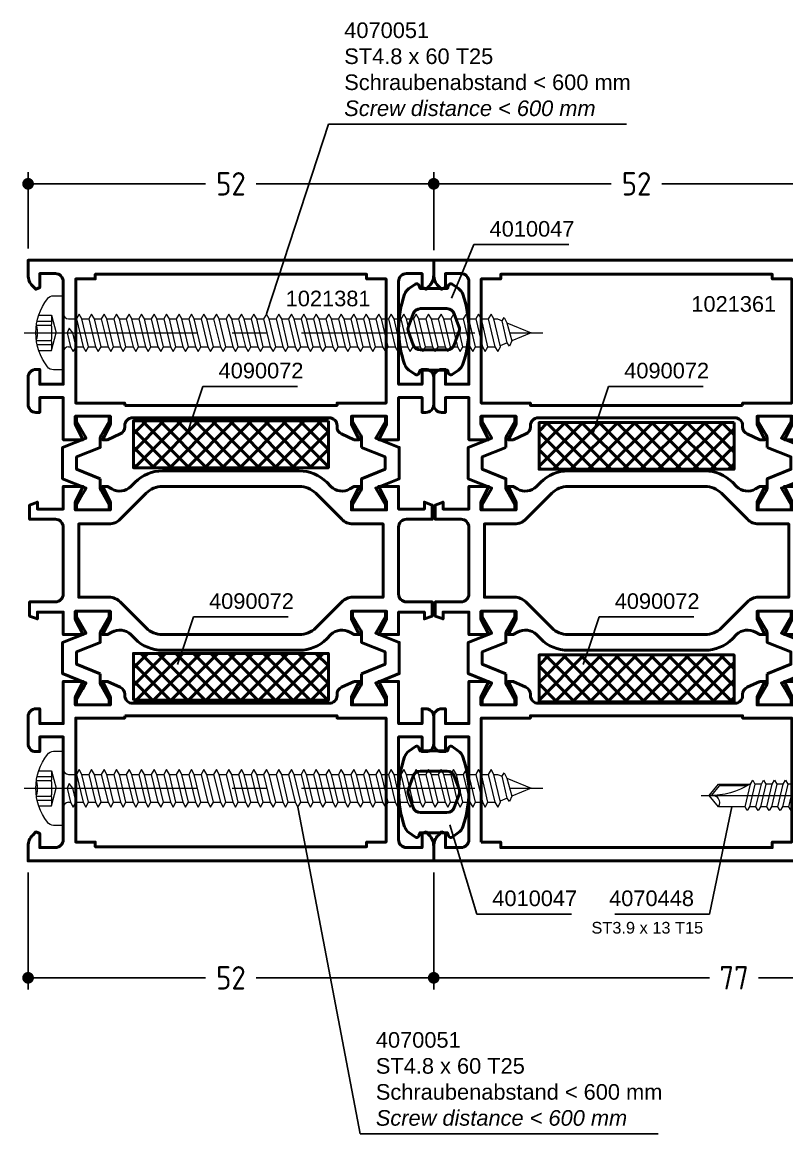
# Model space of a CAD drawing. Header units: millimetres. Extents: x 29 to 183, y 69 to 211.
# Drawn here: x 29.2 to 127.3, y 68.7 to 211.2 of the extents above; entities that cross this region are included whole.
import ezdxf

# ---------------------------------------------------------------- set-up
doc = ezdxf.new("R2010")
doc.units = ezdxf.units.MM
doc.linetypes.add('CENTER', pattern=[50.8, 31.75, -6.35, 6.35, -6.35])
doc.linetypes.add('HIDDEN', pattern=[9.525, 6.35, -3.175])
for name, color, linetype, lineweight in [('AM_5', 3, 'Continuous', 25), ('AM_C', 50, 'Continuous', 50), ('AM_S', 80, 'Continuous', 50), ('Cent3', 70, 'CENTER', 18), ('CHide4', 10, 'HIDDEN', 13), ('Cont3', 70, 'Continuous', 18), ('Cont4', 10, 'Continuous', 13)]:
    doc.layers.add(name, color=color, linetype=linetype, lineweight=lineweight)
doc.layers.add('WBC-GER-ENG', color=7, linetype='Continuous')
doc.styles.add('HBS_DIMTEXTSTYLE', font='isocp.shx')
doc.styles.add('SWISSL', font='swissl.ttf')
doc.dimstyles.new('Konstruktionsschnitt 1-1$0', dxfattribs={"dimscale": 0, "dimtxt": 3, "dimasz": 1.5, "dimexe": 1.5, "dimexo": 1.5, "dimgap": 1.5, "dimtad": 0, "dimdsep": 46, "dimtxsty": 'HBS_DIMTEXTSTYLE', "dimblk": 'PUNKT', "dimcen": 0, "dimclrd": 3, "dimclre": 3, "dimclrt": 2, "dimadec": 1, "dimazin": 2, "dimtfac": 0.7, "dimtofl": 0, "dimtmove": 0, "dimatfit": 3, "dimfxl": 0, "dimtolj": 1, "dimtzin": 0, "dimarcsym": 0})

# ---------------------------------------------------------------- blocks, each defined once
blk = doc.blocks.new('ws4070448')
at = {"layer": 'Cent3', "ltscale": 0.4}
blk.add_lwpolyline([(0, -14), (0, 3.8)], dxfattribs=at)
at = {"layer": 'CHide4', "ltscale": 0.3}
for p, q in [((-0.97, 1.33), (-0.97, 2.72)), ((-0.56, 1.33), (-0.56, 2.61)), ((0.56, 1.33), (0.56, 2.61)), ((0.97, 1.33), (0.97, 2.72))]:
    blk.add_line(p, q, dxfattribs=at)
for points in [[(-1.65, 2.56), (-1.65, 1.33)], [(1.65, 2.56), (1.65, 1.33)], [(-1.65, 1.33), (0, 0.89)], [(1.65, 1.33), (0, 0.89)]]:
    blk.add_lwpolyline(points, dxfattribs=at)
for centre, radius, start, end in [((-1.59, 3.84), 1.28, 267.2848, 298.8872), ((0, 5.49), 2.94, 250.6988, 289.3012), ((1.59, 3.84), 1.28, 241.1128, 272.7152), ((-1.31, 2.49), 1.21, 253.6643, 286.3357), ((0, 11.41), 10.13, 264.4948, 275.5052), ((1.31, 2.49), 1.21, 253.6643, 286.3357)]:
    blk.add_arc(centre, radius, start, end, dxfattribs=at)
at = {"layer": 'Cont4'}
blk.add_lwpolyline([(3.32, 1.75, 0.314856), (-3.32, 1.75, 0.244912), (-3.75, 0.93), (-3.75, 0), (3.75, 0), (3.75, 0.93, 0.244912), (3.32, 1.75, 0.138291)], format="xyb", dxfattribs=at)
for points in [[(-1.95, -1.1), (-1.45, -1.39), (0, -1.04), (0.5, -0.67), (0, -0.47), (-1.45, -0.81)], [(-1.95, -2.5), (-1.45, -2.79), (1.45, -2.1), (1.95, -1.81), (1.45, -1.52), (-1.45, -2.21)], [(-1.95, -3.9), (-1.45, -4.19), (1.45, -3.5), (1.95, -3.21), (1.45, -2.92), (-1.45, -3.61)], [(-1.95, -5.3), (-1.45, -5.59), (1.45, -4.9), (1.95, -4.61), (1.45, -4.32), (-1.45, -5.01)], [(-1.95, -6.7), (-1.45, -6.99), (1.45, -6.3), (1.95, -6.01), (1.45, -5.72), (-1.45, -6.41)], [(-1.45, -8.39), (1.45, -7.7), (1.95, -7.41), (1.45, -7.12), (-1.45, -7.81), (-1.95, -8.1)]]:
    blk.add_lwpolyline(points, close=True, dxfattribs=at)
for points in [[(-1.45, -0.5), (-1.45, -0.81)], [(-1.45, -1.39), (-1.45, -2.21)], [(-1.45, -1.39), (-1.45, -2.21)], [(1.45, -0.5), (1.45, -1.52)], [(-1.45, -2.79), (-1.45, -3.61)], [(1.45, -2.1), (1.45, -2.92)], [(-1.45, -4.19), (-1.45, -5.01)], [(1.45, -3.5), (1.45, -4.32)], [(-1.45, -5.59), (-1.45, -6.41)], [(1.45, -4.9), (1.45, -5.72)], [(-1.45, -6.99), (-1.45, -7.81)], [(1.45, -6.3), (1.45, -7.12)], [(-1.45, -8.38), (-1.45, -11.81), (0, -13), (1.45, -11.79), (1.45, -7.7)], [(1.24, -8.17), (1.24, -11.7), (0.03, -12.71)]]:
    blk.add_lwpolyline(points, dxfattribs=at)
for centre, radius, start, end in [((-1.95, -0.5), 0.5, 0, 90), ((1.95, -0.5), 0.5, 90, 180), ((8.74, -12.6), 8.74, 146.5114, 182.6031), ((-0.95, -12.64), 0.965, 350.682, 121.1143)]:
    blk.add_arc(centre, radius, start, end, dxfattribs=at)
blk = doc.blocks.new('*S271')
at = {"layer": 'AM_5', "color": 3, "linetype": 'Continuous'}
blk.add_line((119.7, 108.16), (120.2, 110.61), dxfattribs=at)
at = {"layer": 'AM_5', "color": 3}
for p, q in [((117.36, 96.84), (119.7, 108.16)), ((105.21, 96.84), (117.36, 96.84))]:
    blk.add_line(p, q, dxfattribs=at)
at = {"layer": 'AM_5', "color": 2, "insert": (115.36, 97.84), "char_height": 2, "attachment_point": 9, "style": 'SWISSL'}
blk.add_mtext('4070448', dxfattribs=at)
blk = doc.blocks.new('ZAHL links')
at = {"layer": 'AM_5', "color": 2, "style": 'SWISSL'}
blk.add_attdef('XXX', (1.85, -2.5), '', height=1.5, dxfattribs=at)
blk = doc.blocks.new('PUNKT')
at = {"color": 0, "linetype": 'Continuous'}
blk.add_line((-0.5, 0), (-1, 0), dxfattribs=at)
at = {"color": 0, "linetype": 'Continuous', "const_width": 0.5}
blk.add_lwpolyline([(-0.25, 0, 1), (0.25, 0, 1)], format="xyb", close=True, dxfattribs=at)
blk = doc.blocks.new('*D28')
at = {"layer": 'AM_5', "color": 3, "lineweight": -2, "transparency": 16777216}
for p, q in [((30, 182.17), (30, 191.97)), ((82, 181.97), (82, 191.97)), ((31.5, 190.47), (52.76, 190.47)), ((80.5, 190.47), (59.24, 190.47))]:
    blk.add_line(p, q, dxfattribs=at)
at = {"layer": 'AM_5', "color": 3, "lineweight": -2, "transparency": 16777216, "xscale": 1.5, "yscale": 1.5, "zscale": 1.5, "rotation": 180}
blk.add_blockref('PUNKT', (30, 190.47), dxfattribs=at)
at = {"layer": 'AM_5', "color": 3, "lineweight": -2, "transparency": 16777216, "xscale": 1.5, "yscale": 1.5, "zscale": 1.5}
blk.add_blockref('PUNKT', (82, 190.47), dxfattribs=at)
at = {"layer": 'AM_5', "color": 2, "transparency": 16777216, "insert": (56, 190.47), "char_height": 3, "attachment_point": 5, "style": 'HBS_DIMTEXTSTYLE'}
blk.add_mtext('\\A1;52', dxfattribs=at)
blk = doc.blocks.new('*D29')
at = {"layer": 'AM_5', "color": 3, "lineweight": -2, "transparency": 16777216}
for p, q in [((82, 181.97), (82, 191.97)), ((134, 181.97), (134, 191.97)), ((83.5, 190.47), (104.76, 190.47)), ((132.5, 190.47), (111.24, 190.47))]:
    blk.add_line(p, q, dxfattribs=at)
at = {"layer": 'AM_5', "color": 3, "lineweight": -2, "transparency": 16777216, "xscale": 1.5, "yscale": 1.5, "zscale": 1.5, "rotation": 180}
blk.add_blockref('PUNKT', (82, 190.47), dxfattribs=at)
at = {"layer": 'AM_5', "color": 3, "lineweight": -2, "transparency": 16777216, "xscale": 1.5, "yscale": 1.5, "zscale": 1.5}
blk.add_blockref('PUNKT', (134, 190.47), dxfattribs=at)
at = {"layer": 'AM_5', "color": 2, "transparency": 16777216, "insert": (108, 190.47), "char_height": 3, "attachment_point": 5, "style": 'HBS_DIMTEXTSTYLE'}
blk.add_mtext('\\A1;52', dxfattribs=at)
blk = doc.blocks.new('*D34')
at = {"layer": 'AM_5', "color": 3, "lineweight": -2, "transparency": 16777216}
for p, q in [((82, 102.17), (82, 87.17)), ((159, 102.17), (159, 87.17)), ((83.5, 88.67), (117.35, 88.67)), ((157.5, 88.67), (123.65, 88.67))]:
    blk.add_line(p, q, dxfattribs=at)
at = {"layer": 'AM_5', "color": 3, "lineweight": -2, "transparency": 16777216, "xscale": 1.5, "yscale": 1.5, "zscale": 1.5, "rotation": 180}
blk.add_blockref('PUNKT', (82, 88.67), dxfattribs=at)
at = {"layer": 'AM_5', "color": 3, "lineweight": -2, "transparency": 16777216, "xscale": 1.5, "yscale": 1.5, "zscale": 1.5}
blk.add_blockref('PUNKT', (159, 88.67), dxfattribs=at)
at = {"layer": 'AM_5', "color": 2, "transparency": 16777216, "insert": (120.5, 88.67), "char_height": 3, "attachment_point": 5, "style": 'HBS_DIMTEXTSTYLE'}
blk.add_mtext('\\A1;77', dxfattribs=at)
blk = doc.blocks.new('*S277')
at = {"layer": 'AM_5', "color": 3}
for p, q in [((104.42, 164.5), (103.17, 160.77)), ((116.55, 164.5), (104.42, 164.5))]:
    blk.add_line(p, q, dxfattribs=at)
at = {"layer": 'AM_5', "color": 3, "linetype": 'Continuous'}
blk.add_line((103.17, 160.77), (102.38, 158.4), dxfattribs=at)
at = {"layer": 'AM_5', "color": 2, "insert": (106.42, 165.5), "char_height": 2, "attachment_point": 7, "style": 'SWISSL'}
blk.add_mtext('4090072', dxfattribs=at)
blk = doc.blocks.new('*S278')
at = {"layer": 'AM_5', "color": 3}
for p, q in [((103.2, 134.94), (101.95, 131.21)), ((115.33, 134.94), (103.2, 134.94))]:
    blk.add_line(p, q, dxfattribs=at)
at = {"layer": 'AM_5', "color": 3, "linetype": 'Continuous'}
blk.add_line((101.95, 131.21), (101.16, 128.84), dxfattribs=at)
at = {"layer": 'AM_5', "color": 2, "insert": (105.2, 135.94), "char_height": 2, "attachment_point": 7, "style": 'SWISSL'}
blk.add_mtext('4090072', dxfattribs=at)
blk = doc.blocks.new('*S279')
at = {"layer": 'AM_5', "color": 3}
for p, q in [((52.42, 164.5), (51.17, 160.77)), ((64.55, 164.5), (52.42, 164.5))]:
    blk.add_line(p, q, dxfattribs=at)
at = {"layer": 'AM_5', "color": 3, "linetype": 'Continuous'}
blk.add_line((51.17, 160.77), (50.38, 158.4), dxfattribs=at)
at = {"layer": 'AM_5', "color": 2, "insert": (54.42, 165.5), "char_height": 2, "attachment_point": 7, "style": 'SWISSL'}
blk.add_mtext('4090072', dxfattribs=at)
blk = doc.blocks.new('*S280')
at = {"layer": 'AM_5', "color": 3}
for p, q in [((51.2, 134.94), (49.95, 131.21)), ((63.33, 134.94), (51.2, 134.94))]:
    blk.add_line(p, q, dxfattribs=at)
at = {"layer": 'AM_5', "color": 3, "linetype": 'Continuous'}
blk.add_line((49.95, 131.21), (49.16, 128.84), dxfattribs=at)
at = {"layer": 'AM_5', "color": 2, "insert": (53.2, 135.94), "char_height": 2, "attachment_point": 7, "style": 'SWISSL'}
blk.add_mtext('4090072', dxfattribs=at)
blk = doc.blocks.new('*D48')
at = {"layer": 'AM_5', "color": 3, "lineweight": -2, "transparency": 16777216}
for p, q in [((30, 102.17), (30, 87.17)), ((82, 102.17), (82, 87.17)), ((31.5, 88.67), (52.76, 88.67)), ((80.5, 88.67), (59.24, 88.67))]:
    blk.add_line(p, q, dxfattribs=at)
at = {"layer": 'AM_5', "color": 3, "lineweight": -2, "transparency": 16777216, "xscale": 1.5, "yscale": 1.5, "zscale": 1.5, "rotation": 180}
blk.add_blockref('PUNKT', (30, 88.67), dxfattribs=at)
at = {"layer": 'AM_5', "color": 3, "lineweight": -2, "transparency": 16777216, "xscale": 1.5, "yscale": 1.5, "zscale": 1.5}
blk.add_blockref('PUNKT', (82, 88.67), dxfattribs=at)
at = {"layer": 'AM_5', "color": 2, "transparency": 16777216, "insert": (56, 88.67), "char_height": 3, "attachment_point": 5, "style": 'HBS_DIMTEXTSTYLE'}
blk.add_mtext('\\A1;52', dxfattribs=at)
blk = doc.blocks.new('ws4070051')
at = {"layer": 'Cent3', "ltscale": 0.7}
blk.add_line((0, 5), (0, -61.5), dxfattribs=at)
at = {"layer": 'CHide4', "ltscale": 0.5}
for points in [[(-2.25, 3.14), (-2.25, 1.5)], [(-1.5, 3.34), (-1.5, 1.44)], [(-1, 3.43), (-1, 1.5)], [(1, 3.43), (1, 1.5)], [(1.5, 3.34), (1.5, 1.44)], [(2.25, 3.14), (2.25, 1.5)], [(-2.25, 1.5), (0, 0.9)], [(2.25, 1.5), (0, 0.9)]]:
    blk.add_lwpolyline(points, dxfattribs=at)
for centre, radius, start, end in [((0, 6.79), 3.5, 253.4149, 286.5851), ((-1.62, 4.82), 3.38, 259.3357, 280.6643), ((0, 9.6), 8.16, 262.9585, 277.0415), ((1.62, 4.82), 3.38, 259.3357, 280.6643)]:
    blk.add_arc(centre, radius, start, end, dxfattribs=at)
at = {"layer": 'Cont4'}
blk.add_line((-1.79, -0.7), (-1.79, -0.95), dxfattribs=at)
blk.add_lwpolyline([(0, 3.5, -0.163834), (4.35, 2.03, -0.234469), (4.75, 1.24), (4.75, 0), (-4.75, 0), (-4.75, 1.24, -0.234469), (-4.35, 2.03, -0.163834)], format="xyb", close=True, dxfattribs=at)
for points in [[(0, -0.52), (-1.79, -0.95), (-2.4, -1.3), (-1.79, -1.65), (0, -1.23), (0.61, -0.77), (0, -0.52)], [(1.79, -0.7), (1.79, -1.69)], [(-1.79, -1.65), (-1.79, -2.55)], [(-1.79, -1.65), (-1.79, -2.35)], [(1.79, -2.41), (1.79, -3.29)], [(-1.79, -3.25), (-1.79, -3.95)], [(-1.79, -3.25), (-1.79, -4.15)], [(1.79, -4.01), (1.79, -4.89)], [(-1.79, -4.85), (-1.79, -5.55)], [(-1.79, -4.85), (-1.79, -5.75)], [(1.79, -5.61), (1.79, -6.49)], [(-1.79, -6.45), (-1.79, -7.15)], [(-1.79, -6.45), (-1.79, -7.35)], [(-1.79, -8.05), (-1.79, -8.75)], [(-1.79, -8.05), (-1.79, -8.95)], [(1.79, -7.21), (1.79, -8.09)], [(-1.79, -9.65), (-1.79, -10.35)], [(-1.79, -9.65), (-1.79, -10.55)], [(1.79, -8.81), (1.79, -9.69)], [(-1.79, -11.25), (-1.79, -11.95)], [(-1.79, -11.25), (-1.79, -12.15)], [(1.79, -10.41), (1.79, -11.29)], [(1.79, -12.01), (1.79, -12.89)], [(-1.79, -12.85), (-1.79, -13.55)], [(-1.79, -12.85), (-1.79, -13.75)], [(1.79, -13.61), (1.79, -14.49)], [(-1.79, -14.45), (-1.79, -15.15)], [(-1.79, -14.45), (-1.79, -15.35)], [(1.79, -15.21), (1.79, -16.09)], [(-1.79, -16.05), (-1.79, -16.75)], [(-1.79, -16.05), (-1.79, -16.95)], [(1.79, -16.81), (1.79, -17.69)], [(-1.79, -17.65), (-1.79, -18.35)], [(-1.79, -17.65), (-1.79, -18.55)], [(1.79, -18.41), (1.79, -19.29)], [(-1.79, -19.25), (-1.79, -19.95)], [(-1.79, -19.25), (-1.79, -20.15)], [(-1.79, -20.85), (-1.79, -21.55)], [(-1.79, -20.85), (-1.79, -21.75)], [(1.79, -20.01), (1.79, -20.89)], [(-1.79, -22.45), (-1.79, -23.15)], [(-1.79, -22.45), (-1.79, -23.35)], [(1.79, -21.61), (1.79, -22.49)], [(-1.79, -24.05), (-1.79, -24.75)], [(-1.79, -24.05), (-1.79, -24.95)], [(1.79, -23.21), (1.79, -24.09)], [(1.79, -24.81), (1.79, -25.69)], [(-1.79, -25.65), (-1.79, -26.35)], [(-1.79, -25.65), (-1.79, -26.55)], [(1.79, -26.41), (1.79, -27.29)], [(-1.79, -27.25), (-1.79, -27.95)], [(-1.79, -27.25), (-1.79, -28.15)], [(1.79, -28.01), (1.79, -28.89)], [(-1.79, -28.85), (-1.79, -29.55)], [(-1.79, -28.85), (-1.79, -29.75)], [(1.79, -29.61), (1.79, -30.49)], [(-1.79, -30.45), (-1.79, -31.35)], [(-1.79, -30.45), (-1.79, -31.15)], [(1.79, -31.21), (1.79, -32.09)], [(-1.79, -32.05), (-1.79, -32.95)], [(-1.79, -33.65), (-1.79, -34.55)], [(1.79, -32.81), (1.79, -33.69)], [(-1.79, -35.25), (-1.79, -36.15)], [(1.79, -34.41), (1.79, -35.29)], [(-1.79, -36.85), (-1.79, -37.75)], [(1.79, -36.01), (1.79, -36.89)], [(-1.79, -38.45), (-1.79, -39.35)], [(1.79, -37.61), (1.79, -38.49)], [(1.79, -39.21), (1.79, -40.09)], [(-1.79, -40.05), (-1.79, -40.95)], [(1.79, -40.81), (1.79, -41.69)], [(-1.79, -41.65), (-1.79, -42.55)], [(1.79, -42.41), (1.79, -43.29)], [(-1.79, -43.25), (-1.79, -44.15)], [(1.79, -44.01), (1.79, -44.89)], [(-1.79, -44.85), (-1.79, -45.75)], [(-1.79, -46.45), (-1.79, -47.35)], [(1.79, -45.61), (1.79, -46.49)], [(-1.79, -48.05), (-1.79, -48.95)], [(1.79, -47.21), (1.79, -48.09)], [(-1.79, -49.65), (-1.79, -50.55)], [(1.79, -48.81), (1.79, -49.69)], [(-1.79, -51.25), (-1.79, -52.15)], [(1.79, -50.41), (1.79, -51.29)], [(1.79, -52.01), (1.79, -52.89)], [(-1.79, -52.85), (-1.79, -53.75)], [(1.79, -53.61), (1.79, -54.49)], [(-1.79, -54.45), (-1.79, -55.35)], [(1.79, -55.21), (1.79, -55.68)], [(-1.28, -56.91), (-1.65, -56.02)], [(1.29, -56.88), (0, -60), (-1.02, -57.53)], [(1.79, -55.68), (1.55, -56.27)]]:
    blk.add_lwpolyline(points, dxfattribs=at)
for points in [[(1.79, -2.41), (2.41, -2.05), (1.79, -1.69), (-1.79, -2.55), (-2.4, -2.9), (-1.79, -3.25)], [(1.79, -4.01), (2.41, -3.65), (1.79, -3.29), (-1.79, -4.15), (-2.4, -4.5), (-1.79, -4.85)], [(1.79, -5.61), (2.41, -5.25), (1.79, -4.89), (-1.79, -5.75), (-2.4, -6.1), (-1.79, -6.45)], [(1.79, -7.21), (2.41, -6.85), (1.79, -6.49), (-1.79, -7.35), (-2.4, -7.7), (-1.79, -8.05)], [(1.79, -8.81), (2.41, -8.45), (1.79, -8.09), (-1.79, -8.95), (-2.4, -9.3), (-1.79, -9.65)], [(1.79, -10.41), (2.41, -10.05), (1.79, -9.69), (-1.79, -10.55), (-2.4, -10.9), (-1.79, -11.25)], [(1.79, -12.01), (2.41, -11.65), (1.79, -11.29), (-1.79, -12.15), (-2.4, -12.5), (-1.79, -12.85)], [(1.79, -13.61), (2.41, -13.25), (1.79, -12.89), (-1.79, -13.75), (-2.4, -14.1), (-1.79, -14.45)], [(1.79, -15.21), (2.41, -14.85), (1.79, -14.49), (-1.79, -15.35), (-2.4, -15.7), (-1.79, -16.05)], [(1.79, -16.81), (2.41, -16.45), (1.79, -16.09), (-1.79, -16.95), (-2.4, -17.3), (-1.79, -17.65)], [(1.79, -18.41), (2.41, -18.05), (1.79, -17.69), (-1.79, -18.55), (-2.4, -18.9), (-1.79, -19.25)], [(1.79, -20.01), (2.41, -19.65), (1.79, -19.29), (-1.79, -20.15), (-2.4, -20.5), (-1.79, -20.85)], [(1.79, -21.61), (2.41, -21.25), (1.79, -20.89), (-1.79, -21.75), (-2.4, -22.1), (-1.79, -22.45)], [(1.79, -23.21), (2.41, -22.85), (1.79, -22.49), (-1.79, -23.35), (-2.4, -23.7), (-1.79, -24.05)], [(1.79, -24.81), (2.41, -24.45), (1.79, -24.09), (-1.79, -24.95), (-2.4, -25.3), (-1.79, -25.65)], [(1.79, -26.41), (2.41, -26.05), (1.79, -25.69), (-1.79, -26.55), (-2.4, -26.9), (-1.79, -27.25)], [(1.79, -28.01), (2.41, -27.65), (1.79, -27.29), (-1.79, -28.15), (-2.4, -28.5), (-1.79, -28.85)], [(1.79, -29.61), (2.41, -29.25), (1.79, -28.89), (-1.79, -29.75), (-2.4, -30.1), (-1.79, -30.45)], [(1.79, -31.21), (2.41, -30.85), (1.79, -30.49), (-1.79, -31.35), (-2.4, -31.7), (-1.79, -32.05)], [(1.79, -32.81), (2.41, -32.45), (1.79, -32.09), (-1.79, -32.95), (-2.4, -33.3), (-1.79, -33.65)], [(1.79, -34.41), (2.41, -34.05), (1.79, -33.69), (-1.79, -34.55), (-2.4, -34.9), (-1.79, -35.25)], [(1.79, -36.01), (2.41, -35.65), (1.79, -35.29), (-1.79, -36.15), (-2.4, -36.5), (-1.79, -36.85)], [(1.79, -37.61), (2.41, -37.25), (1.79, -36.89), (-1.79, -37.75), (-2.4, -38.1), (-1.79, -38.45)], [(1.79, -39.21), (2.41, -38.85), (1.79, -38.49), (-1.79, -39.35), (-2.4, -39.7), (-1.79, -40.05)], [(1.79, -40.81), (2.41, -40.45), (1.79, -40.09), (-1.79, -40.95), (-2.4, -41.3), (-1.79, -41.65)], [(1.79, -42.41), (2.41, -42.05), (1.79, -41.69), (-1.79, -42.55), (-2.4, -42.9), (-1.79, -43.25)], [(1.79, -44.01), (2.41, -43.65), (1.79, -43.29), (-1.79, -44.15), (-2.4, -44.5), (-1.79, -44.85)], [(1.79, -45.61), (2.41, -45.25), (1.79, -44.89), (-1.79, -45.75), (-2.4, -46.1), (-1.79, -46.45)], [(1.79, -47.21), (2.41, -46.85), (1.79, -46.49), (-1.79, -47.35), (-2.4, -47.7), (-1.79, -48.05)], [(1.79, -48.81), (2.41, -48.45), (1.79, -48.09), (-1.79, -48.95), (-2.4, -49.3), (-1.79, -49.65)], [(1.79, -50.41), (2.41, -50.05), (1.79, -49.69), (-1.79, -50.55), (-2.4, -50.9), (-1.79, -51.25)], [(1.79, -52.01), (2.41, -51.65), (1.79, -51.29), (-1.79, -52.15), (-2.4, -52.5), (-1.79, -52.85)], [(1.79, -53.61), (2.41, -53.25), (1.79, -52.89), (-1.79, -53.75), (-2.4, -54.1), (-1.79, -54.45)], [(1.79, -55.21), (2.41, -54.85), (1.79, -54.49), (-1.79, -55.35), (-2.4, -55.7), (-1.79, -56.05)], [(1.55, -56.27), (1.97, -56.55), (1.29, -56.88), (-1.02, -57.53), (-1.7, -57.2), (-1.28, -56.91)]]:
    blk.add_lwpolyline(points, close=True, dxfattribs=at)
for centre, start, end in [((-2.49, -0.7), 0, 90), ((2.49, -0.7), 90, 180)]:
    blk.add_arc(centre, 0.7, start, end, dxfattribs=at)
blk = doc.blocks.new('*S281')
at = {"layer": 'WBC-GER-ENG', "color": 3}
for p, q in [((68.53, 198.13), (61.33, 176.15)), ((106.71, 198.13), (68.53, 198.13))]:
    blk.add_line(p, q, dxfattribs=at)
at = {"layer": 'WBC-GER-ENG', "color": 3, "linetype": 'Continuous'}
blk.add_line((61.33, 176.15), (60.55, 173.78), dxfattribs=at)
at = {"layer": 'WBC-GER-ENG', "color": 2, "insert": (70.53, 199.13), "char_height": 2, "attachment_point": 7, "style": 'SWISSL'}
blk.add_mtext('4070051\\PST4.8 x 60 T25\\PSchraubenabstand < 600 mm\\P\\fSwis721 Lt BT|b0|i1|c0|p34;Screw distance < 600 mm', dxfattribs=at)
blk = doc.blocks.new('*S282')
at = {"layer": 'WBC-GER-ENG', "color": 3, "linetype": 'Continuous'}
blk.add_line((65.07, 108.11), (64.6, 110.57), dxfattribs=at)
at = {"layer": 'WBC-GER-ENG', "color": 3}
for p, q in [((72.58, 68.68), (65.07, 108.11)), ((110.76, 68.68), (72.58, 68.68))]:
    blk.add_line(p, q, dxfattribs=at)
at = {"layer": 'WBC-GER-ENG', "color": 2, "insert": (74.58, 69.68), "char_height": 2, "attachment_point": 7, "style": 'SWISSL'}
blk.add_mtext('4070051\\PST4.8 x 60 T25\\PSchraubenabstand < 600 mm\\P\\fSwis721 Lt BT|b0|i1|c0|p34;Screw distance < 600 mm', dxfattribs=at)
blk = doc.blocks.new('*S283')
at = {"layer": 'AM_5', "color": 3, "linetype": 'Continuous'}
blk.add_line((84.8, 105.88), (84.08, 108.27), dxfattribs=at)
at = {"layer": 'AM_5', "color": 3}
for p, q in [((87.51, 96.84), (84.8, 105.88)), ((99.66, 96.84), (87.51, 96.84))]:
    blk.add_line(p, q, dxfattribs=at)
at = {"layer": 'AM_5', "color": 2, "insert": (89.51, 97.84), "char_height": 2, "attachment_point": 7, "style": 'SWISSL'}
blk.add_mtext('4010047', dxfattribs=at)
blk = doc.blocks.new('*S284')
at = {"layer": 'AM_5', "color": 3}
for p, q in [((87.16, 182.67), (85.24, 178.13)), ((99.31, 182.67), (87.16, 182.67))]:
    blk.add_line(p, q, dxfattribs=at)
at = {"layer": 'AM_5', "color": 3, "linetype": 'Continuous'}
blk.add_line((85.24, 178.13), (84.27, 175.83), dxfattribs=at)
at = {"layer": 'AM_5', "color": 2, "insert": (89.16, 183.67), "char_height": 2, "attachment_point": 7, "style": 'SWISSL'}
blk.add_mtext('4010047', dxfattribs=at)
blk = doc.blocks.new('WI4010047')
for points in [[(4.36, 3.73, 0.156567), (3.63, 3.18), (3.05, 2.35, 0.493145), (3.2, 1.9), (3.6, 1.75), (3.6, -1.75), (3.2, -1.9, 0.493145), (3.05, -2.35), (3.63, -3.18, 0.156567), (4.36, -3.73, 0.17099), (13.34, -3.73, 0.156567), (14.07, -3.18), (14.65, -2.35, 0.493145), (14.5, -1.9), (14.1, -1.75), (14.1, 1.75), (14.5, 1.9, 0.493145), (14.65, 2.35), (14.07, 3.18, 0.156567), (13.34, 3.73, 0.17099), (4.36, 3.73)], [(8.51, 3.24, -0.176327), (9.19, 3.24), (10.84, 2.64, -0.315299), (11.5, 1.7), (11.5, -1.7, -0.315299), (10.84, -2.64), (9.19, -3.24, -0.176327), (8.51, -3.24), (6.86, -2.64, -0.315299), (6.2, -1.7), (6.2, 1.7, -0.315299), (6.86, 2.64), (8.51, 3.24)]]:
    blk.add_lwpolyline(points, format="xyb", close=True)
blk = doc.blocks.new('WI1021361')
for points in [[(23, 41.8), (22.27, 40.19, -0.294108), (21.36, 39.6), (21.2, 39.6, 0.414214), (20.2, 38.6), (20.2, 13.4, 0.414214), (21.2, 12.4), (21.36, 12.4, -0.294108), (22.27, 11.81), (23, 10.2), (23, 9.55), (21, 10.55), (20, 10.55), (20, 6.05), (21, 6.05), (23, 7.05), (23, 4.5), (17.6, 4.5), (17.6, 1.5), (19.5, 1.5), (19.5, 1, -0.414214), (18.5, 0), (15, 0, -0.414214), (14, 1), (14, 1.5), (15.9, 1.5), (15.9, 4.5), (2.7, 4.5, 0.414214), (1.7, 3.5), (1.7, 1.5), (3.5, 1.5), (3.71, 0.99), (3.31, 0.59, -0.198912), (1.9, 0), (0, 0), (0, 77), (5, 77), (5, 74.5), (4, 74.5), (4, 75.5), (2.3, 75.5, 0.414214), (1.5, 74.7), (1.5, 70.3, 0.414214), (2.3, 69.5), (4, 69.5), (4, 70.5), (5, 70.5), (5, 67), (4, 67), (4, 68), (2, 68), (2, 48.5, 0.414214), (3, 47.5), (15.9, 47.5), (15.9, 50.5), (14, 50.5), (14, 51, -0.414214), (15, 52), (18.5, 52, -0.414214), (19.5, 51), (19.5, 50.5), (17.6, 50.5), (17.6, 47.5), (23, 47.5), (23, 44.95), (21, 45.95), (20, 45.95), (20, 41.45), (21, 41.45), (23, 42.45), (23, 41.8)], [(54, 10.2), (54.73, 11.81, -0.294108), (55.64, 12.4), (55.8, 12.4, 0.414214), (56.8, 13.4), (56.8, 38.6, 0.414214), (55.8, 39.6), (55.64, 39.6, -0.294108), (54.73, 40.19), (54, 41.8), (54, 42.45), (56, 41.45), (57, 41.45), (57, 45.95), (56, 45.95), (54, 44.95), (54, 47.5), (59.4, 47.5), (59.4, 50.5), (57.5, 50.5), (57.5, 51, -0.414214), (58.5, 52), (62, 52, -0.414214), (63, 51), (63, 50.5), (61.1, 50.5), (61.1, 47.5), (74.3, 47.5, 0.414214), (75.3, 48.5), (75.3, 50.5), (73.5, 50.5), (73.29, 51.01), (73.69, 51.41, -0.198912), (75.1, 52), (77, 52), (77, 0), (75.1, 0, -0.198912), (73.69, 0.59), (73.29, 0.99), (73.5, 1.5), (75.3, 1.5), (75.3, 3.5, 0.414214), (74.3, 4.5), (61.1, 4.5), (61.1, 1.5), (63, 1.5), (63, 1, -0.414214), (62, 0), (58.5, 0, -0.414214), (57.5, 1), (57.5, 1.5), (59.4, 1.5), (59.4, 4.5), (54, 4.5), (54, 7.05), (56, 6.05), (57, 6.05), (57, 10.55), (56, 10.55), (54, 9.55), (54, 10.2)], [(23.99, 42.75), (22.87, 42.75, 0.131652), (22.47, 42.64), (20.66, 41.6), (20, 41.6), (20, 45.8), (20.66, 45.8), (22, 45.03), (22.49, 44.74), (22.79, 44.57), (24, 47.58), (28, 47.58), (29.21, 44.57), (31.34, 45.8), (32, 45.8), (32, 41.6), (31.34, 41.6), (29.53, 42.64, 0.131652), (29.13, 42.75), (28.01, 42.75), (26.79, 45.78), (25.21, 45.78)], [(53.01, 42.75), (54.13, 42.75, -0.131652), (54.53, 42.64), (56.34, 41.6), (57, 41.6), (57, 45.8), (56.34, 45.8), (55, 45.03), (54.51, 44.74), (54.21, 44.57), (53, 47.58), (49, 47.58), (47.79, 44.57), (45.66, 45.8), (45, 45.8), (45, 41.6), (45.66, 41.6), (47.47, 42.64, -0.131652), (47.87, 42.75), (48.99, 42.75), (50.21, 45.78), (51.79, 45.78)], [(48, 34.76, 0.198912), (47.12, 36.88), (43.79, 40.21, -0.198912), (43.2, 41.63), (43.2, 45.5), (33.8, 45.5), (33.8, 41.63, -0.198912), (33.21, 40.21), (29.88, 36.88, 0.198912), (29, 34.76), (29, 17.24, 0.198912), (29.88, 15.12), (33.21, 11.79, -0.198912), (33.8, 10.37), (33.8, 6.5), (43.2, 6.5), (43.2, 10.37, -0.198912), (43.79, 11.79), (47.12, 15.12, 0.198912), (48, 17.24)], [(23.99, 9.25), (22.87, 9.25, -0.131652), (22.47, 9.36), (20.66, 10.4), (20, 10.4), (20, 6.2), (20.66, 6.2), (22, 6.97), (22.49, 7.26), (22.79, 7.43), (24, 4.43), (28, 4.43), (29.21, 7.43), (31.34, 6.2), (32, 6.2), (32, 10.4), (31.34, 10.4), (29.53, 9.36, -0.131652), (29.13, 9.25), (28.01, 9.25), (26.79, 6.23), (25.21, 6.23)], [(53.01, 9.25), (54.13, 9.25, 0.131652), (54.53, 9.36), (56.34, 10.4), (57, 10.4), (57, 6.2), (56.34, 6.2), (55, 6.97), (54.51, 7.26), (54.21, 7.43), (53, 4.43), (49, 4.43), (47.79, 7.43), (45.66, 6.2), (45, 6.2), (45, 10.4), (45.66, 10.4), (47.47, 9.36, 0.131652), (47.87, 9.25), (48.99, 9.25), (50.21, 6.23), (51.79, 6.23)]]:
    blk.add_lwpolyline(points, format="xyb", close=True)
blk.add_lwpolyline([(29, 10.2), (29.32, 10.75, 0.339454), (29, 13.17), (28.46, 13.71, -0.198912), (27, 17.24), (27, 34.76, -0.198912), (28.46, 38.29), (29, 38.83, 0.339454), (29.32, 41.25), (29, 41.8), (29, 42.45), (31, 41.45), (32, 41.45), (32, 45.95), (31, 45.95), (29, 44.95), (29, 47.5), (31.9, 47.5), (31.9, 50.8), (31.01, 50.8), (31.38, 51.8), (33.2, 51.8), (33.2, 48.5, 0.414214), (34.2, 47.5), (42.8, 47.5, 0.414214), (43.8, 48.5), (43.8, 51.8), (45.62, 51.8), (45.99, 50.8), (45.1, 50.8), (45.1, 47.5), (48, 47.5), (48, 44.95), (46, 45.95), (45, 45.95), (45, 41.45), (46, 41.45), (48, 42.45), (48, 41.8), (47.68, 41.25, 0.339454), (48, 38.83), (48.54, 38.29, -0.198912), (50, 34.76), (50, 17.24, -0.198912), (48.54, 13.71), (48, 13.17, 0.339454), (47.68, 10.75), (48, 10.2), (48, 9.55), (46, 10.55), (45, 10.55), (45, 6.05), (46, 6.05), (48, 7.05), (48, 4.5), (45.1, 4.5), (45.1, 1.2), (45.99, 1.2), (45.62, 0.2), (43.8, 0.2), (43.8, 3.5, 0.414214), (42.8, 4.5), (34.2, 4.5, 0.414214), (33.2, 3.5), (33.2, 0.2), (31.38, 0.2), (31.01, 1.2), (31.9, 1.2), (31.9, 4.5), (29, 4.5), (29, 7.05), (31, 6.05), (32, 6.05), (32, 10.55), (31, 10.55), (29, 9.55), (29, 10.2), (29.32, 10.75)], format="xyb")
for points in [[(2.4, 6.1), (18.3, 6.1), (18.3, 12.4), (18.6, 12.4), (18.6, 39.6), (18.3, 39.6), (18.3, 45.9), (2.4, 45.9), (2.4, 43.4), (1.7, 43.4), (1.7, 8.6), (2.4, 8.6), (2.4, 6.1)], [(58.4, 39.6), (58.7, 39.6), (58.7, 45.9), (74.6, 45.9), (74.6, 43.4), (75.2, 43.4), (75.2, 8.6), (74.6, 8.6), (74.6, 6.1), (58.7, 6.1), (58.7, 12.4), (58.4, 12.4), (58.4, 39.6)]]:
    blk.add_lwpolyline(points, close=True)
blk = doc.blocks.new('WI1021381')
for points in [[(23, 10.2), (22.27, 11.81, 0.294108), (21.36, 12.4), (21.2, 12.4, -0.414214), (20.2, 13.4), (20.2, 38.6, -0.414214), (21.2, 39.6), (21.36, 39.6, 0.294108), (22.27, 40.19), (23, 41.8), (23, 42.45), (21, 41.45), (20, 41.45), (20, 45.95), (21, 45.95), (23, 44.95), (23, 47.5), (17.6, 47.5), (17.6, 50.5), (19.5, 50.5), (19.5, 51, 0.414214), (18.5, 52), (15, 52, 0.414214), (14, 51), (14, 50.5), (15.9, 50.5), (15.9, 47.5), (2.7, 47.5, -0.414214), (1.7, 48.5), (1.7, 50.5), (3.5, 50.5), (3.71, 51.01), (3.31, 51.41, 0.198912), (1.9, 52), (0, 52), (0, 0), (1.9, 0, 0.198912), (3.31, 0.59), (3.71, 0.99), (3.5, 1.5), (1.7, 1.5), (1.7, 3.5, -0.414214), (2.7, 4.5), (15.9, 4.5), (15.9, 1.5), (14, 1.5), (14, 1, 0.414214), (15, 0), (18.5, 0, 0.414214), (19.5, 1), (19.5, 1.5), (17.6, 1.5), (17.6, 4.5), (23, 4.5), (23, 7.05), (21, 6.05), (20, 6.05), (20, 10.55), (21, 10.55), (23, 9.55), (23, 10.2)], [(54, 10.2), (54.73, 11.81, -0.294108), (55.64, 12.4), (55.8, 12.4, 0.414214), (56.8, 13.4), (56.8, 38.6, 0.414214), (55.8, 39.6), (55.64, 39.6, -0.294108), (54.73, 40.19), (54, 41.8), (54, 42.45), (56, 41.45), (57, 41.45), (57, 45.95), (56, 45.95), (54, 44.95), (54, 47.5), (59.4, 47.5), (59.4, 50.5), (57.5, 50.5), (57.5, 51, -0.414214), (58.5, 52), (62, 52, -0.414214), (63, 51), (63, 50.5), (61.1, 50.5), (61.1, 47.5), (74.3, 47.5, 0.414214), (75.3, 48.5), (75.3, 50.5), (73.5, 50.5), (73.29, 51.01), (73.69, 51.41, -0.198912), (75.1, 52), (77, 52), (77, 0), (75.1, 0, -0.198912), (73.69, 0.59), (73.29, 0.99), (73.5, 1.5), (75.3, 1.5), (75.3, 3.5, 0.414214), (74.3, 4.5), (61.1, 4.5), (61.1, 1.5), (63, 1.5), (63, 1, -0.414214), (62, 0), (58.5, 0, -0.414214), (57.5, 1), (57.5, 1.5), (59.4, 1.5), (59.4, 4.5), (54, 4.5), (54, 7.05), (56, 6.05), (57, 6.05), (57, 10.55), (56, 10.55), (54, 9.55), (54, 10.2)], [(23.99, 42.75), (22.87, 42.75, 0.131652), (22.47, 42.64), (20.66, 41.6), (20, 41.6), (20, 45.8), (20.66, 45.8), (22, 45.03), (22.49, 44.75), (22.79, 44.57), (24, 47.58), (28, 47.58), (29.21, 44.57), (31.34, 45.8), (32, 45.8), (32, 41.6), (31.34, 41.6), (29.53, 42.64, 0.131652), (29.13, 42.75), (28.01, 42.75), (26.79, 45.78), (25.21, 45.78)], [(48.99, 42.75), (47.87, 42.75, 0.131652), (47.47, 42.64), (45.66, 41.6), (45, 41.6), (45, 45.8), (45.66, 45.8), (47, 45.03), (47.49, 44.74), (47.79, 44.57), (49, 47.58), (53, 47.58), (54.21, 44.57), (56.34, 45.8), (57, 45.8), (57, 41.6), (56.34, 41.6), (54.53, 42.64, 0.131652), (54.13, 42.75), (53.01, 42.75), (51.79, 45.78), (50.21, 45.78)], [(48, 34.76, 0.198912), (47.12, 36.88), (43.79, 40.21, -0.198912), (43.2, 41.63), (43.2, 45.5), (33.8, 45.5), (33.8, 41.63, -0.198912), (33.21, 40.21), (29.88, 36.88, 0.198912), (29, 34.76), (29, 17.24, 0.198912), (29.88, 15.12), (33.21, 11.79, -0.198912), (33.8, 10.37), (33.8, 6.5), (43.2, 6.5), (43.2, 10.37, -0.198912), (43.79, 11.79), (47.12, 15.12, 0.198912), (48, 17.24)], [(23.99, 9.25), (22.87, 9.25, -0.131652), (22.47, 9.36), (20.66, 10.4), (20, 10.4), (20, 6.2), (20.66, 6.2), (22, 6.97), (22.49, 7.26), (22.79, 7.43), (24, 4.43), (28, 4.43), (29.21, 7.43), (31.34, 6.2), (32, 6.2), (32, 10.4), (31.34, 10.4), (29.53, 9.36, -0.131652), (29.13, 9.25), (28.01, 9.25), (26.79, 6.23), (25.21, 6.23)], [(53.01, 9.25), (54.13, 9.25, 0.131652), (54.53, 9.36), (56.34, 10.4), (57, 10.4), (57, 6.2), (56.34, 6.2), (55, 6.97), (54.51, 7.26), (54.21, 7.43), (53, 4.43), (49, 4.43), (47.79, 7.43), (45.66, 6.2), (45, 6.2), (45, 10.4), (45.66, 10.4), (47.47, 9.36, 0.131652), (47.87, 9.25), (48.99, 9.25), (50.21, 6.23), (51.79, 6.23)]]:
    blk.add_lwpolyline(points, format="xyb", close=True)
blk.add_lwpolyline([(29, 10.2), (29.32, 10.75, 0.339454), (29, 13.17), (28.46, 13.71, -0.198912), (27, 17.24), (27, 34.76, -0.198912), (28.46, 38.29), (29, 38.83, 0.339454), (29.32, 41.25), (29, 41.8), (29, 42.45), (31, 41.45), (32, 41.45), (32, 45.95), (31, 45.95), (29, 44.95), (29, 47.5), (31.9, 47.5), (31.9, 50.8), (31.01, 50.8), (31.38, 51.8), (33.2, 51.8), (33.2, 48.5, 0.414214), (34.2, 47.5), (42.8, 47.5, 0.414214), (43.8, 48.5), (43.8, 51.8), (45.62, 51.8), (45.99, 50.8), (45.1, 50.8), (45.1, 47.5), (48, 47.5), (48, 44.95), (46, 45.95), (45, 45.95), (45, 41.45), (46, 41.45), (48, 42.45), (48, 41.8), (47.68, 41.25, 0.339454), (48, 38.83), (48.54, 38.29, -0.198912), (50, 34.76), (50, 17.24, -0.198912), (48.54, 13.71), (48, 13.17, 0.339454), (47.68, 10.75), (48, 10.2), (48, 9.55), (46, 10.55), (45, 10.55), (45, 6.05), (46, 6.05), (48, 7.05), (48, 4.5), (45.1, 4.5), (45.1, 1.2), (45.99, 1.2), (45.62, 0.2), (43.8, 0.2), (43.8, 3.5, 0.414214), (42.8, 4.5), (34.2, 4.5, 0.414214), (33.2, 3.5), (33.2, 0.2), (31.38, 0.2), (31.01, 1.2), (31.9, 1.2), (31.9, 4.5), (29, 4.5), (29, 7.05), (31, 6.05), (32, 6.05), (32, 10.55), (31, 10.55), (29, 9.55), (29, 10.2), (29.32, 10.75)], format="xyb")
for points in [[(18.6, 39.6), (18.3, 39.6), (18.3, 45.9), (2.4, 45.9), (2.4, 43.4), (1.8, 43.4), (1.8, 8.6), (2.4, 8.6), (2.4, 6.1), (18.3, 6.1), (18.3, 12.4), (18.6, 12.4), (18.6, 39.6)], [(58.4, 39.6), (58.7, 39.6), (58.7, 45.9), (74.6, 45.9), (74.6, 43.4), (75.2, 43.4), (75.2, 8.6), (74.6, 8.6), (74.6, 6.1), (58.7, 6.1), (58.7, 12.4), (58.4, 12.4), (58.4, 39.6)]]:
    blk.add_lwpolyline(points, close=True)
blk = doc.blocks.new('WI4090072')
h = blk.add_hatch()
h.set_pattern_fill('ANSI37', color=256, scale=0.5, style=0)
h.set_pattern_definition([(45, (0, 0.4), (-1.12253, 1.12253), []), (135, (0, 0.4), (-1.12253, -1.12253), [])])
h.paths.add_polyline_path([(12.5, 6.4), (-12.5, 6.4), (-12.5, 0.4), (12.5, 0.4)])
blk.add_lwpolyline([(12.5, 6.4), (12.5, 0.4), (-12.5, 0.4), (-12.5, 6.4), (12.5, 6.4)], close=True)

msp = doc.modelspace()

# ---------------------------------------------------------------- block references
at = {"rotation": 90}
for p in [(34.499, 171.367), (34.499, 112.967)]:
    msp.add_blockref('ws4070051', p, dxfattribs=at)
at = {"xscale": -1, "rotation": 270}
msp.add_blockref('ws4070448', (130.3, 112.062), dxfattribs=at)
at = {"layer": 'AM_5'}
for name in ['*S284', '*S279', '*S277', '*S280', '*S278', '*S271', '*S283']:
    msp.add_blockref(name, (0, 0), dxfattribs=at)
at = {"layer": 'AM_C'}
for name, p, rotation in [('WI4010047', (81.999, 180.667), 270), ('WI4090072', (56, 130.667), 180), ('WI4090072', (108, 130.467), 180), ('WI4010047', (82, 103.667), 89.99999999999999)]:
    msp.add_blockref(name, p, dxfattribs=dict(at, rotation=rotation))
for p in [(56, 153.667), (108, 153.467)]:
    msp.add_blockref('WI4090072', p, dxfattribs=at)
at = {"layer": 'AM_S', "rotation": 89.99999999999999}
msp.add_blockref('WI1021381', (82, 103.667), dxfattribs=at)
at = {"layer": 'AM_S', "xscale": -1, "rotation": 270}
msp.add_blockref('WI1021361', (82, 103.667), dxfattribs=at)
at = {"layer": 'Cont3'}
ref = msp.add_blockref('ZAHL links', (117.356, 96.842), dxfattribs=dict(at, xscale=-1))
ref.add_attrib('XXX', 'ST3.9 x 13 T15', (102.216, 94.343), dxfattribs={"layer": 'AM_5', "color": 2, "height": 1.5, "style": 'SWISSL'})
at = {"layer": 'WBC-GER-ENG'}
for name in ['*S281', '*S282']:
    msp.add_blockref(name, (0, 0), dxfattribs=at)

# ---------------------------------------------------------------- texts
at = {"layer": 'AM_5', "color": 2, "char_height": 2, "attachment_point": 3, "style": 'SWISSL'}
for s, insert in [('1021381', (73.899, 176.767)), ('1021361', (125.9, 176.067))]:
    msp.add_mtext(s, dxfattribs=dict(at, insert=insert))

# ---------------------------------------------------------------- dimensions: what is measured, and where the dimension line sits
at = {"layer": 'AM_5'}
for base, p1, p2, picture, middle in [((82, 190.467), (29.999, 180.667), (82, 180.467), '*D28', (55.999, 190.467)), ((134, 190.467), (82, 180.467), (134, 180.467), '*D29', (108, 190.467)), ((82, 88.667), (30, 103.667), (82, 103.667), '*D48', (56, 88.667)), ((159, 88.667), (82, 103.667), (159, 103.667), '*D34', (120.5, 88.667))]:
    dim = msp.add_linear_dim(base=base, p1=p1, p2=p2, dimstyle='Konstruktionsschnitt 1-1$0', override={"dimscale": 1}, dxfattribs=at)
    dim.commit()
    dim.dimension.update_dxf_attribs({"geometry": picture, "text_midpoint": middle})

doc.saveas('drawing.dxf')
